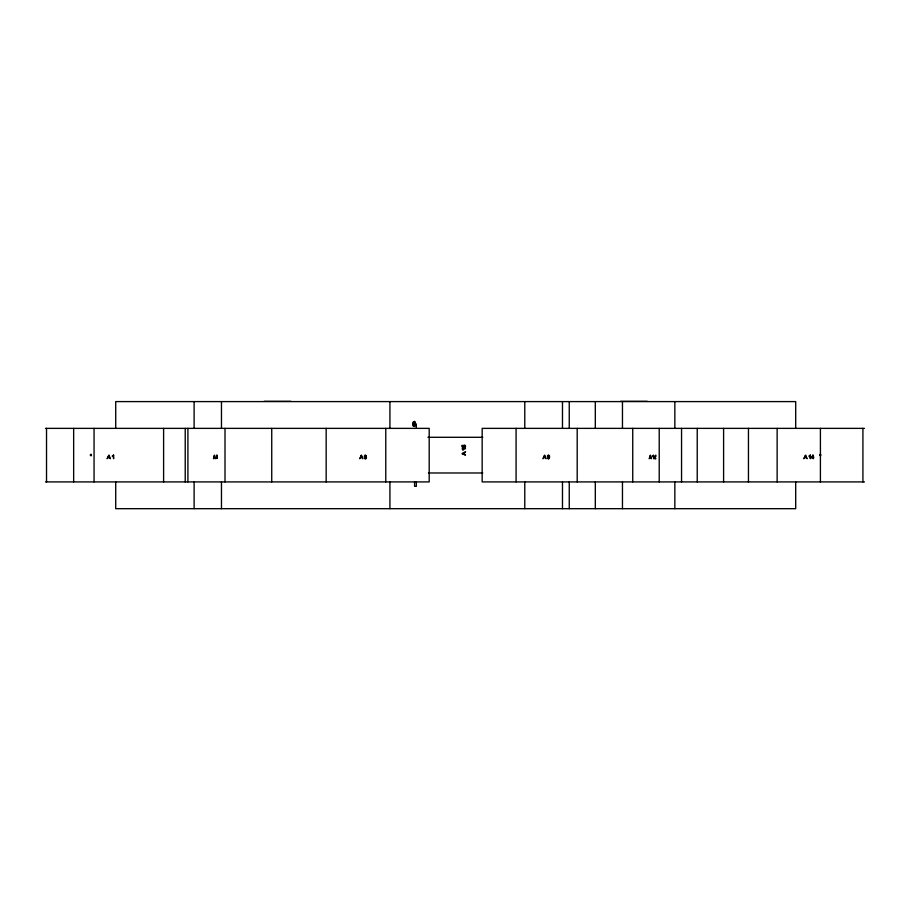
<?xml version="1.0" encoding="UTF-8"?>
<svg xmlns="http://www.w3.org/2000/svg" width="910" height="910" viewBox="0 0 910 910"><rect width="100%" height="100%" fill="white"/><g stroke="black" fill="none" stroke-linecap="round" stroke-linejoin="round"><path stroke-width="1.36" d="M416.348 481.913L416.348 486.327L414.596 486.327L414.562 481.913M548.98 457.98L549.139 457.025M549.139 457.184L548.002 457.423L547.445 456.581A1.638 1.467 -90 0 1 547.445 456.069L548.218 455.148A1.206 1.081 -90 0 1 549.458 456.035L549.515 456.399A4.891 4.402 -90 0 1 549.503 457.32L549.458 457.719A1.297 1.172 -90 0 1 548.286 458.833M463.941 446.958L462.132 447.026L462.132 445.252L462.53 446.673L463.452 446.867A1.194 1.149 -90 0 1 463.918 445.206A1.194 1.149 -90 0 1 465.476 445.923A1.194 1.149 -90 0 1 464.612 447.458C466.375 445.889 463.133 444.501 463.781 446.81M216.523 455.648L216.751 455.125M364.512 455.66L364.33 457.832L365.149 458.742M217.183 456.604L217.046 455.25M217.001 458.265L217.012 457.104M414.676 425.687L414.516 422.183L414.505 425.812M413.379 422.593L413.379 425.414M654.984 457.935C657.429 454.727 654.586 454.113 654.984 457.389M216.955 456.49L217.024 455.728M364.683 455.444L365.183 455.148A1.376 1.274 -90 0 1 365.524 455.125L366.355 456.012L365.285 455.5M413.538 425.436L413.584 422.604M365.115 455.569C363.659 457.286 365.752 455.694 366.4 457.309A1.217 1.126 -90 0 1 365.137 458.833M462.587 453.487L464.1 452.907L464.1 454.113L463.156 453.749A4.584 4.402 -90 0 0 462.439 453.533M365.411 458.412C367.447 456.957 363.5 456.058 365.126 458.344M264.162 401.321L290.927 401.321M620.506 401.321L647.272 401.321M414.596 423.946L416.314 423.946L416.348 428.371M45.511 428.371L429.19 428.371L429.19 481.913L45.511 481.913M864.5 428.371L482.163 428.371L482.163 481.913L864.5 481.913M427.962 437.289L482.8 437.289M462.928 449.881L463.338 449.881A2.719 2.616 90 0 0 462.826 449.005L465.51 448.573L462.064 448.858A2.207 2.116 90 0 1 462.894 449.904M654.779 458.287L655.951 458.708L654.37 458.708M428.462 472.984L482.8 472.984M548.366 458.412L547.479 457.878L548.286 458.765M217.046 456.774C218.605 459.22 215.226 458.333 216.535 458.265M108.7 455.626L109.291 457.241L108.085 457.241L108.449 456.263A4.584 4.584 0 0 0 108.665 455.512M361.247 455.626L361.793 457.241L360.678 457.241L361.02 456.263A4.584 4.232 90 0 0 361.213 455.512M862.919 428.371L862.919 481.913M820.41 428.371L820.41 481.913M795.704 428.36L795.704 401.594L115.718 401.594L115.729 428.36M795.704 481.913L795.704 508.679L115.718 508.679L115.729 481.913M777.14 428.371L777.14 481.913M748.452 428.371L748.452 481.913M723.598 428.371L723.598 481.913M697.231 428.371L697.231 481.913M681.556 428.371L681.556 481.913M674.845 401.594L674.845 428.36M674.845 481.913L674.845 508.679M659.215 428.371L659.215 481.913M652.766 456.445L652.766 456.024A2.207 1.479 90 0 0 653.471 455.137L653.642 458.708L653.357 455.921A2.719 1.831 90 0 1 652.868 456.365M632.734 428.371L632.734 481.913M622.463 401.594L622.463 428.36M622.463 481.913L622.463 508.679M595.311 401.594L595.311 428.36M595.311 481.913L595.311 508.679M577.19 428.371L577.19 481.913M569.25 401.594L569.25 428.36M569.25 481.913L569.25 508.679M562.482 401.594L562.482 428.36M562.482 481.913L562.482 508.679M524.774 401.594L524.774 428.36M524.774 481.913L524.774 508.679M516.084 428.371L516.084 481.913M389.924 401.594L389.924 428.36M389.924 481.913L389.924 508.679M385.772 428.371L385.772 481.913M326.167 428.371L326.167 481.913M271.737 428.371L271.737 481.913M225.009 428.371L225.009 481.913M221.471 401.594L221.471 428.36M221.471 481.913L221.471 508.679M194.114 401.594L194.114 428.36M194.114 481.913L194.114 508.679M187.915 428.371L187.915 481.913M185.219 428.371L185.219 481.913M163.607 428.371L163.607 481.913M94.06 428.371L94.06 481.913M73.653 428.371L73.653 481.913M46.524 428.371L46.524 481.913M654.37 458.378A2.377 1.604 90 0 1 655.018 457.491M547.831 456.297C549.549 458.765 548.866 453.476 547.831 456.251M90.352 455.08C91.944 457.98 91.637 451.986 90.352 455.08M819.751 455.08C821.389 457.98 820.922 451.974 819.751 455.08M213.975 457.628L213.497 458.708L214.51 455.137L215.295 458.708L213.975 457.628M214.248 456.263L214.055 457.241L214.703 457.241L214.385 455.626A4.584 2.468 90 0 1 214.248 456.263M649.82 457.628L649.217 458.708L650.479 455.137L651.469 458.708L649.82 457.628M650.161 456.263L649.911 457.241L650.73 457.241L650.332 455.626A4.584 3.094 -90 0 1 650.161 456.263M543.805 457.628L542.997 458.708L544.692 455.137L546 458.708L545.147 457.628L543.805 457.628M360.553 457.628L359.723 458.708L361.463 455.137L362.806 458.708L361.93 457.628L360.553 457.628M544.248 456.263L543.918 457.241L545.01 457.241L544.476 455.626A4.584 4.118 -90 0 1 544.248 456.263M107.949 457.628L107.061 458.708L108.938 455.137L110.394 458.708L109.439 457.628L107.949 457.628M804.656 457.628L803.769 458.708L805.646 455.137L807.102 458.708L806.146 457.628L804.656 457.628M805.168 456.263L804.793 457.241L806.01 457.241L805.418 455.626A4.584 4.584 0 0 1 805.157 456.263M812.869 455.842L811.743 457.457L812.869 457.457L812.869 455.842M812.948 455.137L811.322 457.855L812.869 457.855L813.301 458.708L813.779 457.457L812.948 455.137M465.51 451.804L462.075 453.772L465.51 455.148L464.475 454.249L464.475 452.759L465.51 451.804M113.625 455.125L113.352 455.125A2.207 2.207 0 0 1 112.305 455.978L112.317 456.445A2.719 2.719 0 0 0 113.193 455.921L113.625 458.708L113.625 455.125M810.344 455.125L810.059 455.125A2.207 2.207 0 0 1 809.013 455.978L809.024 456.445A2.719 2.719 0 0 0 809.9 455.921L810.344 458.708L810.344 455.125M414.914 421.99A2.65 0.671 90 0 0 413.902 422.672A2.264 0.569 -90 0 0 413.106 422.331A2.264 0.569 -90 0 0 413.106 425.698A2.264 0.569 -90 0 0 413.959 425.311A2.65 0.671 90 0 0 414.903 426.051A2.65 0.671 90 0 0 414.914 421.99"/></g></svg>
